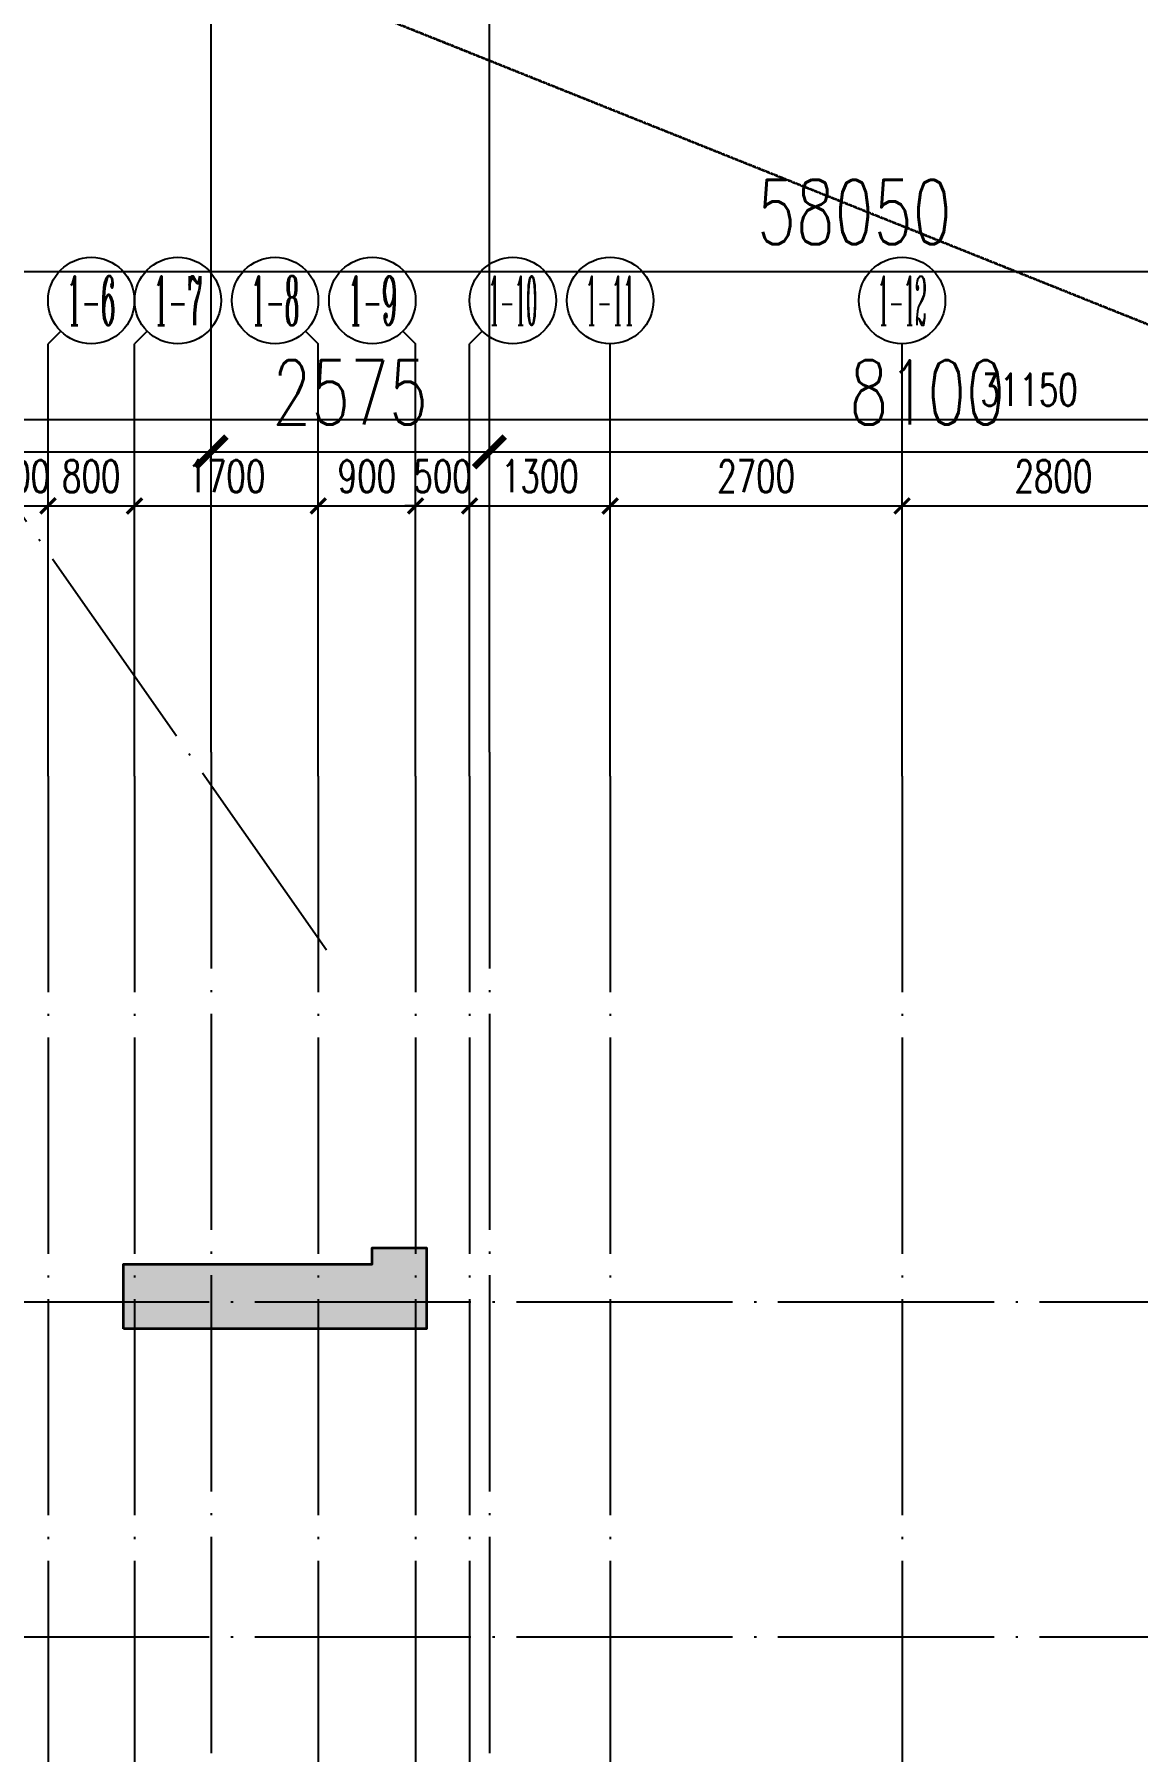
# Model space of a CAD drawing. Header units: millimetres. Extents: x 1089227 to 13101469, y 618865 to 10240562.
# Drawn here: x 3356469 to 3366675, y 4953314 to 4969204 of the extents above; entities that cross this region are included whole.
import ezdxf
from ezdxf.enums import TextEntityAlignment as Align

# ---------------------------------------------------------------- set-up
doc = ezdxf.new("R2010")
doc.units = ezdxf.units.MM
doc.header["$LTSCALE"] = 1000
doc.header["$PDMODE"] = 3
doc.header["$PDSIZE"] = 200
doc.linetypes.add('A09-G-CTRL-用地红线+建筑退线_设计区$0$Controlline1', pattern=[12.8, 8, -1.6, 1.6, -1.6])
doc.linetypes.add('DOTE', pattern=[2.42, 2, -0.2, 0.02, -0.2])
doc.layers.get('0').update_dxf_attribs({"linetype": 'CONTINUOUS'})
doc.layers.get('Defpoints').update_dxf_attribs({"linetype": 'CONTINUOUS'})
doc.layers.add('A09-G-CTRL-用地红线+建筑退线_设计区$0$Z-REDL-CTRL(建筑控制线)', color=40, linetype='CONTINUOUS', lineweight=35)
doc.layers.add('S-WALL', color=31, linetype='CONTINUOUS', lineweight=0)
for name, color, linetype in [('AXIS', 3, 'CONTINUOUS'), ('AXIS_TEXT', 7, 'CONTINUOUS'), ('C-H', 8, 'CONTINUOUS'), ('DOTE', 1, 'DOTE'), ('TK-TEXT', 7, 'CONTINUOUS')]:
    doc.layers.add(name, color=color, linetype=linetype)
doc.layers.add('TK-MEMO', color=8, linetype='CONTINUOUS', plot=False)
doc.styles.add('_TCH_AXIS', font='COMPLEX', dxfattribs={"bigfont": 'AllInOneBig.shx'})
doc.styles.add('_TCH_DIM_T3', font='SIMPLEX', dxfattribs={"width": 0.705882, "bigfont": 'AllInOneBig.shx'})
doc.styles.add('COMPLEX', font='COMPLEX', dxfattribs={"bigfont": 'AllInOneBig.shx'})
doc.styles.add('SADITK', font='sadixcsg.shx', dxfattribs={"bigfont": 'AllInOneBig.shx'})
doc.styles.add('SADITK-SX', font='simfang.ttf', dxfattribs={"width": 0.7})
doc.dimstyles.new('_TCH_ARCH&&100', dxfattribs={"dimtxt": 297.5, "dimasz": 100, "dimexe": 250, "dimexo": 300, "dimgap": 126.25, "dimtad": 1, "dimdec": 0, "dimzin": 0, "dimdsep": 46, "dimtxsty": '_TCH_DIM_T3', "dimblk": 'ARCHTICK', "dimcen": 0.09, "dimclrt": 7, "dimazin": 2, "dimtfac": 1, "dimtdec": 0, "dimtix": 1, "dimtmove": 2, "dimatfit": 3, "dimfxl": 0, "dimtolj": 1, "dimtzin": 0, "dimarcsym": 0})
doc.dimstyles.new('_TCH_ARCH&&200', dxfattribs={"dimtxt": 595, "dimasz": 200, "dimexe": 500, "dimexo": 600, "dimgap": 252.5, "dimtad": 1, "dimdec": 0, "dimzin": 0, "dimdsep": 46, "dimtxsty": '_TCH_DIM_T3', "dimblk": 'ARCHTICK', "dimcen": 0.09, "dimclrt": 7, "dimazin": 2, "dimtfac": 1, "dimtdec": 0, "dimtix": 1, "dimtmove": 2, "dimatfit": 3, "dimfxl": 0, "dimtolj": 1, "dimtzin": 0, "dimarcsym": 0})

# ---------------------------------------------------------------- blocks, each defined once
blk = doc.blocks.new('0323最综用地红线')
at = {"layer": 'A09-G-CTRL-用地红线+建筑退线_设计区$0$Z-REDL-CTRL(建筑控制线)', "linetype": 'A09-G-CTRL-用地红线+建筑退线_设计区$0$Controlline1', "ltscale": 0.0005, "flags": 128}
blk.add_lwpolyline([(8299567, 3686108), (8326626, 3675265), (8336400, 3687495), (8338983, 3690878), (8341712, 3688883), (8341724, 3688834), (8348492, 3681996), (8336495, 3657264), (8335815, 3655857), (8334921, 3653765), (8334408, 3652495), (8333554, 3650188), (8332762, 3647815), (8332296, 3646270), (8331866, 3644682), (8331460, 3643007), (8331063, 3641145), (8330737, 3639422), (8330293, 3636480), (8330017, 3634043), (8329761, 3630317), (8329732, 3627942), (8329763, 3625708), (8329928, 3622644), (8330113, 3620704), (8330325, 3618642), (8330653, 3615645), (8331572, 3606971), (8333151, 3600656), (8334420, 3595620), (8335099, 3592902), (8332162, 3588340), (8329462, 3587873), (8325135, 3587049), (8322510, 3586515), (8319525, 3585891), (8317926, 3585544), (8316578, 3585249), (8315535, 3585011), (8313300, 3584499), (8310791, 3583894), (8309251, 3583537), (8305740, 3582637), (8303918, 3582156), (8302104, 3581668), (8299703, 3581012), (8297227, 3580315), (8295056, 3579682), (8292998, 3579074), (8290643, 3578358), (8288572, 3577710), (8287591, 3577398), (8286161, 3576940), (8284503, 3576401), (8282624, 3575767), (8281086, 3575247), (8278146, 3574222), (8273894, 3572680), (8272471, 3572149), (8271089, 3571640), (8267888, 3570407), (8264331, 3569000), (8260702, 3567515), (8258549, 3566609), (8254947, 3565066), (8252185, 3563832), (8250834, 3563232), (8249176, 3562470), (8247994, 3561930), (8245505, 3560754), (8242980, 3559544), (8239801, 3558013), (8237959, 3557076), (8235838, 3555996), (8233384, 3554698), (8228450, 3552051), (8226178, 3550787), (8222141, 3548504), (8215629, 3544667), (8213710, 3543497), (8193657, 3531175), (8180322, 3522990), (8166408, 3514440), (8156991, 3508658), (8151138, 3505062), (8142685, 3507267), (8121171, 3545747), (8120724, 3546549), (8120233, 3547383), (8119272, 3548967), (8118108, 3550752), (8117067, 3552244), (8115806, 3553970), (8115672, 3554140), (8146431, 3575790), (8162146, 3587599), (8162295, 3588125), (8199863, 3615253), (8204215, 3618404), (8231584, 3638167), (8260590, 3655826), (8295376, 3680010)], close=True, dxfattribs=at)
blk = doc.blocks.new('template_31-施工图_A0_A0_1.0000_3fa9c08c64a9101061c9a26412af947e', base_point=(-1189, 0))
at = {"layer": 'TK-MEMO', "style": 'SADITK', "width": 0.8}
blk.add_text('2.人名之间须用，且只使用一个空格分隔，否则签字将出错。', height=28.5, dxfattribs=at).set_placement((407.72, 845.04), align=Align.BOTTOM_LEFT)
at = {"layer": 'TK-TEXT', "style": 'SADITK-SX', "width": 0.7}
for tag, p in [('市政会签', (-1176, 381.5)), ('园林会签', (-1176, 343.5)), ('幕墙会签', (-1176, 305.5)), ('装饰会签', (-1176, 267.5)), ('燃气会签', (-1176, 229.5)), ('暖通会签', (-1176, 191.5)), ('电气会签', (-1176, 153.5)), ('给排水会签', (-1176, 115.5)), ('结构会签', (-1176, 77.5)), ('建筑会签', (-1176, 39.5))]:
    blk.add_attdef(tag, text='', height=4, rotation=90, dxfattribs=at).set_placement(p, align=Align.MIDDLE_CENTER)
for tag, height, p in [('专业审定', 4, (1134.75, 268)), ('专业审核', 4, (1134.75, 248)), ('项目负责1', 4, (1134.75, 238)), ('项目负责2', 4, (1134.75, 228)), ('专业负责1', 4, (1134.75, 218)), ('专业负责2', 4, (1134.75, 208)), ('专业校对', 4, (1134.75, 198)), ('专业设计', 4, (1134.75, 188)), ('方案设计', 4, (1134.75, 178)), ('专业制图', 4, (1134.75, 168)), ('建设单位_001', 4, (1148.5, 140)), ('建设地点_001', 4, (1148.5, 124)), ('工程名称_001', 4, (1148.5, 106)), ('子项名称_001', 4, (1148.5, 86)), ('图纸名称_001', 4, (1148.5, 66)), ('版次', 4, (1129.5, 53)), ('日期', 4, (1165, 53)), ('图别', 4, (1129.5, 43)), ('图号', 4, (1165, 43)), ('合同号', 4, (1136, 30)), ('项目编号1', 2, (1114.06, 13.58)), ('阶段编号1', 2, (1132.25, 13.75)), ('子项编号1', 2, (1144.75, 13.75))]:
    blk.add_attdef(tag, text='', height=height, dxfattribs=at).set_placement(p, align=Align.MIDDLE_CENTER)
blk = doc.blocks.new('_AXISO')
blk.add_circle((0, 0), 0.5)
at = {"layer": 'AXIS_TEXT', "style": 'COMPLEX', "width": 1.041667}
blk.add_attdef('A', text='', height=0.56, dxfattribs=at).set_placement((-0.25, -0.28), (0.25, -0.28), align=Align.FIT)
blk = doc.blocks.new('_ArchTick')
at = {"color": 0, "linetype": 'ByBlock', "const_width": 0.3}
blk.add_lwpolyline([(-0.707, -0.707), (0.707, 0.707)], dxfattribs=at)
blk = doc.blocks.new('*D318')
at = {"layer": 'AXIS', "color": 0, "lineweight": -2, "transparency": 16777216}
for p, q in [((-39933, 137429), (-39933, 140679)), ((-8783, 137429), (-8783, 140679)), ((-39933, 140429), (-8783, 140429))]:
    blk.add_line(p, q, dxfattribs=at)
at = {"layer": 'Defpoints', "color": 0, "transparency": 16777216}
for p in [(-8783, 140429), (-39933, 137129), (-8783, 137129)]:
    blk.add_point(p, dxfattribs=at)
at = {"layer": 'AXIS', "color": 0, "lineweight": -2, "transparency": 16777216, "xscale": 100, "yscale": 100, "zscale": 100, "rotation": 180}
blk.add_blockref('_ArchTick', (-39933, 140429), dxfattribs=at)
at = {"layer": 'AXIS', "color": 0, "lineweight": -2, "transparency": 16777216, "xscale": 100, "yscale": 100, "zscale": 100}
blk.add_blockref('_ArchTick', (-8783, 140429), dxfattribs=at)
at = {"layer": 'AXIS', "color": 7, "transparency": 16777216, "insert": (-24358, 140704), "char_height": 297.5, "attachment_point": 5, "style": '_TCH_DIM_T3'}
blk.add_mtext('\\A1;31150', dxfattribs=at)
blk = doc.blocks.new('*D323')
at = {"layer": 'AXIS', "color": 0, "lineweight": -2, "transparency": 16777216}
for p, q in [((-33933, 137429), (-33933, 139879)), ((-33433, 137429), (-33433, 139879)), ((-33933, 139629), (-34033, 139629)), ((-33933, 139629), (-33433, 139629)), ((-33433, 139629), (-33333, 139629))]:
    blk.add_line(p, q, dxfattribs=at)
at = {"layer": 'Defpoints', "color": 0, "transparency": 16777216}
for p in [(-33433, 139629), (-33933, 137129), (-33433, 137129)]:
    blk.add_point(p, dxfattribs=at)
at = {"layer": 'AXIS', "color": 0, "lineweight": -2, "transparency": 16777216, "xscale": 100, "yscale": 100, "zscale": 100}
blk.add_blockref('_ArchTick', (-33933, 139629), dxfattribs=at)
at = {"layer": 'AXIS', "color": 0, "lineweight": -2, "transparency": 16777216, "xscale": 100, "yscale": 100, "zscale": 100, "rotation": 180}
blk.add_blockref('_ArchTick', (-33433, 139629), dxfattribs=at)
at = {"layer": 'AXIS', "color": 7, "transparency": 16777216, "insert": (-33683, 139904), "char_height": 297.5, "attachment_point": 5, "style": '_TCH_DIM_T3'}
blk.add_mtext('\\A1;500', dxfattribs=at)
blk = doc.blocks.new('*D324')
at = {"layer": 'AXIS', "color": 0, "lineweight": -2, "transparency": 16777216}
for p, q in [((-33433, 137429), (-33433, 139879)), ((-32633, 137429), (-32633, 139879)), ((-33433, 139629), (-32633, 139629))]:
    blk.add_line(p, q, dxfattribs=at)
at = {"layer": 'Defpoints', "color": 0, "transparency": 16777216}
for p in [(-32633, 139629), (-33433, 137129), (-32633, 137129)]:
    blk.add_point(p, dxfattribs=at)
at = {"layer": 'AXIS', "color": 0, "lineweight": -2, "transparency": 16777216, "xscale": 100, "yscale": 100, "zscale": 100, "rotation": 180}
blk.add_blockref('_ArchTick', (-33433, 139629), dxfattribs=at)
at = {"layer": 'AXIS', "color": 0, "lineweight": -2, "transparency": 16777216, "xscale": 100, "yscale": 100, "zscale": 100}
blk.add_blockref('_ArchTick', (-32633, 139629), dxfattribs=at)
at = {"layer": 'AXIS', "color": 7, "transparency": 16777216, "insert": (-33033, 139904), "char_height": 297.5, "attachment_point": 5, "style": '_TCH_DIM_T3'}
blk.add_mtext('\\A1;800', dxfattribs=at)
blk = doc.blocks.new('*D325')
at = {"layer": 'AXIS', "color": 0, "lineweight": -2, "transparency": 16777216}
for p, q in [((-32633, 137429), (-32633, 139879)), ((-30933, 137429), (-30933, 139879)), ((-32633, 139629), (-30933, 139629))]:
    blk.add_line(p, q, dxfattribs=at)
at = {"layer": 'Defpoints', "color": 0, "transparency": 16777216}
for p in [(-30933, 139629), (-32633, 137129), (-30933, 137129)]:
    blk.add_point(p, dxfattribs=at)
at = {"layer": 'AXIS', "color": 0, "lineweight": -2, "transparency": 16777216, "xscale": 100, "yscale": 100, "zscale": 100, "rotation": 180}
blk.add_blockref('_ArchTick', (-32633, 139629), dxfattribs=at)
at = {"layer": 'AXIS', "color": 0, "lineweight": -2, "transparency": 16777216, "xscale": 100, "yscale": 100, "zscale": 100}
blk.add_blockref('_ArchTick', (-30933, 139629), dxfattribs=at)
at = {"layer": 'AXIS', "color": 7, "transparency": 16777216, "insert": (-31783, 139904), "char_height": 297.5, "attachment_point": 5, "style": '_TCH_DIM_T3'}
blk.add_mtext('\\A1;1700', dxfattribs=at)
blk = doc.blocks.new('*D326')
at = {"layer": 'AXIS', "color": 0, "lineweight": -2, "transparency": 16777216}
for p, q in [((-30933, 137429), (-30933, 139879)), ((-30033, 137429), (-30033, 139879)), ((-30933, 139629), (-30033, 139629))]:
    blk.add_line(p, q, dxfattribs=at)
at = {"layer": 'Defpoints', "color": 0, "transparency": 16777216}
for p in [(-30033, 139629), (-30933, 137129), (-30033, 137129)]:
    blk.add_point(p, dxfattribs=at)
at = {"layer": 'AXIS', "color": 0, "lineweight": -2, "transparency": 16777216, "xscale": 100, "yscale": 100, "zscale": 100, "rotation": 180}
blk.add_blockref('_ArchTick', (-30933, 139629), dxfattribs=at)
at = {"layer": 'AXIS', "color": 0, "lineweight": -2, "transparency": 16777216, "xscale": 100, "yscale": 100, "zscale": 100}
blk.add_blockref('_ArchTick', (-30033, 139629), dxfattribs=at)
at = {"layer": 'AXIS', "color": 7, "transparency": 16777216, "insert": (-30483, 139904), "char_height": 297.5, "attachment_point": 5, "style": '_TCH_DIM_T3'}
blk.add_mtext('\\A1;900', dxfattribs=at)
blk = doc.blocks.new('*D327')
at = {"layer": 'AXIS', "color": 0, "lineweight": -2, "transparency": 16777216}
for p, q in [((-30033, 137429), (-30033, 139879)), ((-29533, 137429), (-29533, 139879)), ((-30033, 139629), (-30133, 139629)), ((-30033, 139629), (-29533, 139629)), ((-29533, 139629), (-29433, 139629))]:
    blk.add_line(p, q, dxfattribs=at)
at = {"layer": 'Defpoints', "color": 0, "transparency": 16777216}
for p in [(-29533, 139629), (-30033, 137129), (-29533, 137129)]:
    blk.add_point(p, dxfattribs=at)
at = {"layer": 'AXIS', "color": 0, "lineweight": -2, "transparency": 16777216, "xscale": 100, "yscale": 100, "zscale": 100}
blk.add_blockref('_ArchTick', (-30033, 139629), dxfattribs=at)
at = {"layer": 'AXIS', "color": 0, "lineweight": -2, "transparency": 16777216, "xscale": 100, "yscale": 100, "zscale": 100, "rotation": 180}
blk.add_blockref('_ArchTick', (-29533, 139629), dxfattribs=at)
at = {"layer": 'AXIS', "color": 7, "transparency": 16777216, "insert": (-29783, 139904), "char_height": 297.5, "attachment_point": 5, "style": '_TCH_DIM_T3'}
blk.add_mtext('\\A1;500', dxfattribs=at)
blk = doc.blocks.new('*D328')
at = {"layer": 'AXIS', "color": 0, "lineweight": -2, "transparency": 16777216}
for p, q in [((-29533, 137429), (-29533, 139879)), ((-28233, 137429), (-28233, 139879)), ((-29533, 139629), (-28233, 139629))]:
    blk.add_line(p, q, dxfattribs=at)
at = {"layer": 'Defpoints', "color": 0, "transparency": 16777216}
for p in [(-28233, 139629), (-29533, 137129), (-28233, 137129)]:
    blk.add_point(p, dxfattribs=at)
at = {"layer": 'AXIS', "color": 0, "lineweight": -2, "transparency": 16777216, "xscale": 100, "yscale": 100, "zscale": 100, "rotation": 180}
blk.add_blockref('_ArchTick', (-29533, 139629), dxfattribs=at)
at = {"layer": 'AXIS', "color": 0, "lineweight": -2, "transparency": 16777216, "xscale": 100, "yscale": 100, "zscale": 100}
blk.add_blockref('_ArchTick', (-28233, 139629), dxfattribs=at)
at = {"layer": 'AXIS', "color": 7, "transparency": 16777216, "insert": (-28883, 139904), "char_height": 297.5, "attachment_point": 5, "style": '_TCH_DIM_T3'}
blk.add_mtext('\\A1;1300', dxfattribs=at)
blk = doc.blocks.new('*D329')
at = {"layer": 'AXIS', "color": 0, "lineweight": -2, "transparency": 16777216}
for p, q in [((-28233, 137429), (-28233, 139879)), ((-25533, 137429), (-25533, 139879)), ((-28233, 139629), (-25533, 139629))]:
    blk.add_line(p, q, dxfattribs=at)
at = {"layer": 'Defpoints', "color": 0, "transparency": 16777216}
for p in [(-25533, 139629), (-28233, 137129), (-25533, 137129)]:
    blk.add_point(p, dxfattribs=at)
at = {"layer": 'AXIS', "color": 0, "lineweight": -2, "transparency": 16777216, "xscale": 100, "yscale": 100, "zscale": 100, "rotation": 180}
blk.add_blockref('_ArchTick', (-28233, 139629), dxfattribs=at)
at = {"layer": 'AXIS', "color": 0, "lineweight": -2, "transparency": 16777216, "xscale": 100, "yscale": 100, "zscale": 100}
blk.add_blockref('_ArchTick', (-25533, 139629), dxfattribs=at)
at = {"layer": 'AXIS', "color": 7, "transparency": 16777216, "insert": (-26883, 139904), "char_height": 297.5, "attachment_point": 5, "style": '_TCH_DIM_T3'}
blk.add_mtext('\\A1;2700', dxfattribs=at)
blk = doc.blocks.new('*D330')
at = {"layer": 'AXIS', "color": 0, "lineweight": -2, "transparency": 16777216}
for p, q in [((-25533, 137429), (-25533, 139879)), ((-22733, 137429), (-22733, 139879)), ((-25533, 139629), (-22733, 139629))]:
    blk.add_line(p, q, dxfattribs=at)
at = {"layer": 'Defpoints', "color": 0, "transparency": 16777216}
for p in [(-22733, 139629), (-25533, 137129), (-22733, 137129)]:
    blk.add_point(p, dxfattribs=at)
at = {"layer": 'AXIS', "color": 0, "lineweight": -2, "transparency": 16777216, "xscale": 100, "yscale": 100, "zscale": 100, "rotation": 180}
blk.add_blockref('_ArchTick', (-25533, 139629), dxfattribs=at)
at = {"layer": 'AXIS', "color": 0, "lineweight": -2, "transparency": 16777216, "xscale": 100, "yscale": 100, "zscale": 100}
blk.add_blockref('_ArchTick', (-22733, 139629), dxfattribs=at)
at = {"layer": 'AXIS', "color": 7, "transparency": 16777216, "insert": (-24133, 139904), "char_height": 297.5, "attachment_point": 5, "style": '_TCH_DIM_T3'}
blk.add_mtext('\\A1;2800', dxfattribs=at)
blk = doc.blocks.new('*D406')
at = {"layer": 'AXIS', "color": 0, "lineweight": -2, "transparency": 16777216}
for p, q in [((-39200, 137950), (-39200, 140629)), ((-31925, 137950), (-31925, 140629)), ((-39200, 140129), (-31925, 140129))]:
    blk.add_line(p, q, dxfattribs=at)
at = {"layer": 'Defpoints', "color": 0, "transparency": 16777216}
for p in [(-31925, 140129), (-39200, 137350), (-31925, 137350)]:
    blk.add_point(p, dxfattribs=at)
at = {"layer": 'AXIS', "color": 0, "lineweight": -2, "transparency": 16777216, "xscale": 200, "yscale": 200, "zscale": 200, "rotation": 180}
blk.add_blockref('_ArchTick', (-39200, 140129), dxfattribs=at)
at = {"layer": 'AXIS', "color": 0, "lineweight": -2, "transparency": 16777216, "xscale": 200, "yscale": 200, "zscale": 200}
blk.add_blockref('_ArchTick', (-31925, 140129), dxfattribs=at)
at = {"layer": 'AXIS', "color": 7, "transparency": 16777216, "insert": (-35563, 140679), "char_height": 595, "attachment_point": 5, "style": '_TCH_DIM_T3'}
blk.add_mtext('\\A1;7275', dxfattribs=at)
blk = doc.blocks.new('*D407')
at = {"layer": 'AXIS', "color": 0, "lineweight": -2, "transparency": 16777216}
for p, q in [((-31925, 137950), (-31925, 140629)), ((-29350, 137950), (-29350, 140629)), ((-31925, 140129), (-29350, 140129))]:
    blk.add_line(p, q, dxfattribs=at)
at = {"layer": 'Defpoints', "color": 0, "transparency": 16777216}
for p in [(-29350, 140129), (-31925, 137350), (-29350, 137350)]:
    blk.add_point(p, dxfattribs=at)
at = {"layer": 'AXIS', "color": 0, "lineweight": -2, "transparency": 16777216, "xscale": 200, "yscale": 200, "zscale": 200, "rotation": 180}
blk.add_blockref('_ArchTick', (-31925, 140129), dxfattribs=at)
at = {"layer": 'AXIS', "color": 0, "lineweight": -2, "transparency": 16777216, "xscale": 200, "yscale": 200, "zscale": 200}
blk.add_blockref('_ArchTick', (-29350, 140129), dxfattribs=at)
at = {"layer": 'AXIS', "color": 7, "transparency": 16777216, "insert": (-30638, 140679), "char_height": 595, "attachment_point": 5, "style": '_TCH_DIM_T3'}
blk.add_mtext('\\A1;2575', dxfattribs=at)
blk = doc.blocks.new('*D408')
at = {"layer": 'AXIS', "color": 0, "lineweight": -2, "transparency": 16777216}
for p, q in [((-29350, 137950), (-29350, 140629)), ((-21250, 137950), (-21250, 140629)), ((-29350, 140129), (-21250, 140129))]:
    blk.add_line(p, q, dxfattribs=at)
at = {"layer": 'Defpoints', "color": 0, "transparency": 16777216}
for p in [(-21250, 140129), (-29350, 137350), (-21250, 137350)]:
    blk.add_point(p, dxfattribs=at)
at = {"layer": 'AXIS', "color": 0, "lineweight": -2, "transparency": 16777216, "xscale": 200, "yscale": 200, "zscale": 200, "rotation": 180}
blk.add_blockref('_ArchTick', (-29350, 140129), dxfattribs=at)
at = {"layer": 'AXIS', "color": 0, "lineweight": -2, "transparency": 16777216, "xscale": 200, "yscale": 200, "zscale": 200}
blk.add_blockref('_ArchTick', (-21250, 140129), dxfattribs=at)
at = {"layer": 'AXIS', "color": 7, "transparency": 16777216, "insert": (-25300, 140679), "char_height": 595, "attachment_point": 5, "style": '_TCH_DIM_T3'}
blk.add_mtext('\\A1;8100', dxfattribs=at)
blk = doc.blocks.new('*D381')
at = {"layer": 'AXIS', "color": 0, "lineweight": -2, "transparency": 16777216}
for p, q in [((-55000, 137950), (-55000, 142298)), ((3050, 137950), (3050, 142298)), ((-55000, 141798), (3050, 141798))]:
    blk.add_line(p, q, dxfattribs=at)
at = {"layer": 'Defpoints', "color": 0, "transparency": 16777216}
for p in [(3050, 141798), (-55000, 137350), (3050, 137350)]:
    blk.add_point(p, dxfattribs=at)
at = {"layer": 'AXIS', "color": 0, "lineweight": -2, "transparency": 16777216, "xscale": 200, "yscale": 200, "zscale": 200, "rotation": 180}
blk.add_blockref('_ArchTick', (-55000, 141798), dxfattribs=at)
at = {"layer": 'AXIS', "color": 0, "lineweight": -2, "transparency": 16777216, "xscale": 200, "yscale": 200, "zscale": 200}
blk.add_blockref('_ArchTick', (3050, 141798), dxfattribs=at)
at = {"layer": 'AXIS', "color": 7, "transparency": 16777216, "insert": (-25975, 142348), "char_height": 595, "attachment_point": 5, "style": '_TCH_DIM_T3'}
blk.add_mtext('\\A1;58050', dxfattribs=at)
blk = doc.blocks.new('QZ-TL-0808')
at = {"layer": 'C-H'}
blk.add_hatch(color=256, dxfattribs=at).paths.add_polyline_path([(7200, 36250), (7200, 36850), (9500, 36850), (9500, 37000), (10000, 37000), (10000, 36250)])
at = {"layer": 'S-WALL', "lineweight": 35}
blk.add_lwpolyline([(7200, 36250), (7200, 36850), (9500, 36850), (9500, 37000), (10000, 37000), (10000, 36250), (7200, 36250)], dxfattribs=at)
blk = doc.blocks.new('1F柱网-0808')
blk.add_blockref('QZ-TL-0808', (144880, 148457))
blk = doc.blocks.new('2FJGBZ')
blk.add_blockref('1F柱网-0808', (0, 0))
blk = doc.blocks.new('塔楼轴网260428')
at = {"layer": 'AXIS'}
for p, q in [((-33315.5, 141246.6), (-33432.7, 141129.4)), ((-33432.7, 137129.4), (-33432.7, 141129.4)), ((-32515.5, 141246.6), (-32632.7, 141129.4)), ((-32632.7, 137129.4), (-32632.7, 141129.4)), ((-31049.9, 141246.6), (-30932.7, 141129.4)), ((-30932.7, 137129.4), (-30932.7, 141129.4)), ((-30149.9, 141246.6), (-30032.7, 141129.4)), ((-30032.7, 137129.4), (-30032.7, 141129.4)), ((-29415.5, 141246.6), (-29532.7, 141129.4)), ((-29532.7, 137129.4), (-29532.7, 141129.4)), ((-28232.7, 137129.4), (-28232.7, 141129.4)), ((-25532.7, 137129.4), (-25532.7, 141129.4))]:
    blk.add_line(p, q, dxfattribs=at)
at = {"layer": 'DOTE', "color": 14}
for p, q in [((-33432.7, 137129.4), (-33432.7, 92559.7)), ((-32632.7, 137129.4), (-32632.7, 105963.5)), ((-30932.7, 137129.4), (-30932.7, 92559.7)), ((-30032.7, 137129.4), (-30032.7, 105963.5)), ((-29532.7, 137129.4), (-29532.7, 120163.5)), ((-28232.7, 137129.4), (-28232.7, 92559.7)), ((-25532.7, 137129.4), (-25532.7, 92559.7)), ((-41200.7, 132263.5), (-7867.2, 132263.5)), ((-41200.7, 129163.5), (-7867.2, 129163.5))]:
    blk.add_line(p, q, dxfattribs=at)
at = {"layer": 'AXIS'}
ref = blk.add_blockref('_AXISO', (-33032.7, 141529.4), dxfattribs=dict(at, xscale=800, yscale=800, zscale=800))
ref.add_attrib('A', '1-6', dxfattribs={"layer": 'AXIS_TEXT', "height": 452.55, "style": '_TCH_AXIS', "width": 0.381818}).set_placement((-33259, 141303.1), (-32806.4, 141303.1), align=Align.FIT)
ref = blk.add_blockref('_AXISO', (-32232.7, 141529.4), dxfattribs=dict(at, xscale=800, yscale=800, zscale=800))
ref.add_attrib('A', '1-7', dxfattribs={"layer": 'AXIS_TEXT', "height": 452.55, "style": '_TCH_AXIS', "width": 0.381818}).set_placement((-32459, 141303.1), (-32006.4, 141303.1), align=Align.FIT)
ref = blk.add_blockref('_AXISO', (-31332.7, 141529.4), dxfattribs=dict(at, xscale=800, yscale=800, zscale=800))
ref.add_attrib('A', '1-8', dxfattribs={"layer": 'AXIS_TEXT', "height": 452.55, "style": '_TCH_AXIS', "width": 0.381818}).set_placement((-31559, 141303.1), (-31106.4, 141303.1), align=Align.FIT)
ref = blk.add_blockref('_AXISO', (-30432.7, 141529.4), dxfattribs=dict(at, xscale=800, yscale=800, zscale=800))
ref.add_attrib('A', '1-9', dxfattribs={"layer": 'AXIS_TEXT', "height": 452.55, "style": '_TCH_AXIS', "width": 0.381818}).set_placement((-30659, 141303.1), (-30206.4, 141303.1), align=Align.FIT)
ref = blk.add_blockref('_AXISO', (-29132.7, 141529.4), dxfattribs=dict(at, xscale=800, yscale=800, zscale=800))
ref.add_attrib('A', '1-10', dxfattribs={"layer": 'AXIS_TEXT', "height": 452.55, "style": '_TCH_AXIS', "width": 0.3}).set_placement((-29359, 141303.1), (-28906.4, 141303.1), align=Align.FIT)
ref = blk.add_blockref('_AXISO', (-28232.7, 141529.4), dxfattribs=dict(at, xscale=800, yscale=800, zscale=800))
ref.add_attrib('A', '1-11', dxfattribs={"layer": 'AXIS_TEXT', "height": 452.55, "style": '_TCH_AXIS', "width": 0.323077}).set_placement((-28459, 141303.1), (-28006.4, 141303.1), align=Align.FIT)
ref = blk.add_blockref('_AXISO', (-25532.7, 141529.4), dxfattribs=dict(at, xscale=800, yscale=800, zscale=800))
ref.add_attrib('A', '1-12', dxfattribs={"layer": 'AXIS_TEXT', "height": 452.55, "style": '_TCH_AXIS', "width": 0.3}).set_placement((-25759, 141303.1), (-25306.4, 141303.1), align=Align.FIT)
for p1, p2, distance, picture, middle in [((-39932.7, 137129.4), (-8782.7, 137129.4), 3300, '*D318', (-24357.7, 140704.4)), ((-33932.7, 137129.4), (-33432.7, 137129.4), 2500, '*D323', (-33682.7, 139904.4)), ((-33432.7, 137129.4), (-32632.7, 137129.4), 2500, '*D324', (-33032.7, 139904.4)), ((-32632.7, 137129.4), (-30932.7, 137129.4), 2500, '*D325', (-31782.7, 139904.4)), ((-30932.7, 137129.4), (-30032.7, 137129.4), 2500, '*D326', (-30482.7, 139904.4)), ((-30032.7, 137129.4), (-29532.7, 137129.4), 2500, '*D327', (-29782.7, 139904.4)), ((-29532.7, 137129.4), (-28232.7, 137129.4), 2500, '*D328', (-28882.7, 139904.4)), ((-28232.7, 137129.4), (-25532.7, 137129.4), 2500, '*D329', (-26882.7, 139904.4)), ((-25532.7, 137129.4), (-22732.7, 137129.4), 2500, '*D330', (-24132.7, 139904.4))]:
    dim = blk.add_aligned_dim(p1=p1, p2=p2, distance=distance, dimstyle='_TCH_ARCH&&100', dxfattribs=at)
    dim.commit()
    dim.dimension.update_dxf_attribs({"geometry": picture, "text_midpoint": middle})
blk = doc.blocks.new('裙房轴网260428')
at = {"layer": 'AXIS'}
for p, q in [((-31925, 137349.7), (-31925, 145349.7)), ((-29350, 137349.7), (-29350, 145349.7))]:
    blk.add_line(p, q, dxfattribs=at)
at = {"layer": 'DOTE', "color": 16, "linetype": 'DOTE'}
for p, q in [((-30856.5, 135517.3), (-36191.5, 143134.9)), ((-31925, 137349.7), (-31925, 23149.3)), ((-29350, 137349.7), (-29350, 55096.7))]:
    blk.add_line(p, q, dxfattribs=at)
at = {"layer": 'AXIS'}
for p1, p2, distance, picture, middle in [((-55000, 137349.7), (3050, 137349.7), 4447.9, '*D381', (-25975, 142347.6)), ((-39200, 137349.7), (-31925, 137349.7), 2779.3, '*D406', (-35562.5, 140679)), ((-31925, 137349.7), (-29350, 137349.7), 2779.3, '*D407', (-30637.5, 140679)), ((-29350, 137349.7), (-21250, 137349.7), 2779.3, '*D408', (-25300, 140679))]:
    dim = blk.add_aligned_dim(p1=p1, p2=p2, distance=distance, dimstyle='_TCH_ARCH&&200', dxfattribs=at)
    dim.commit()
    dim.dimension.update_dxf_attribs({"geometry": picture, "text_midpoint": middle})
blk = doc.blocks.new('04地块地下轴网260428')
for name in ['裙房轴网260428', '塔楼轴网260428']:
    blk.add_blockref(name, (0, 0))

msp = doc.modelspace()

# ---------------------------------------------------------------- block references
for name, p in [('2FJGBZ', (3205215.02, 4772518.421)), ('0323最综用地红线', (-4945553.146, 1285525.343)), ('04地块地下轴网260428', (3390028.145, 4825211.796))]:
    msp.add_blockref(name, p)
at = {"xscale": 150, "yscale": 150, "zscale": 150, "rotation": 35.00532206532363}
msp.add_blockref('template_31-施工图_A0_A0_1.0000_3fa9c08c64a9101061c9a26412af947e', (3187439.13, 4721512.406), dxfattribs=at)

doc.saveas('drawing.dxf')
